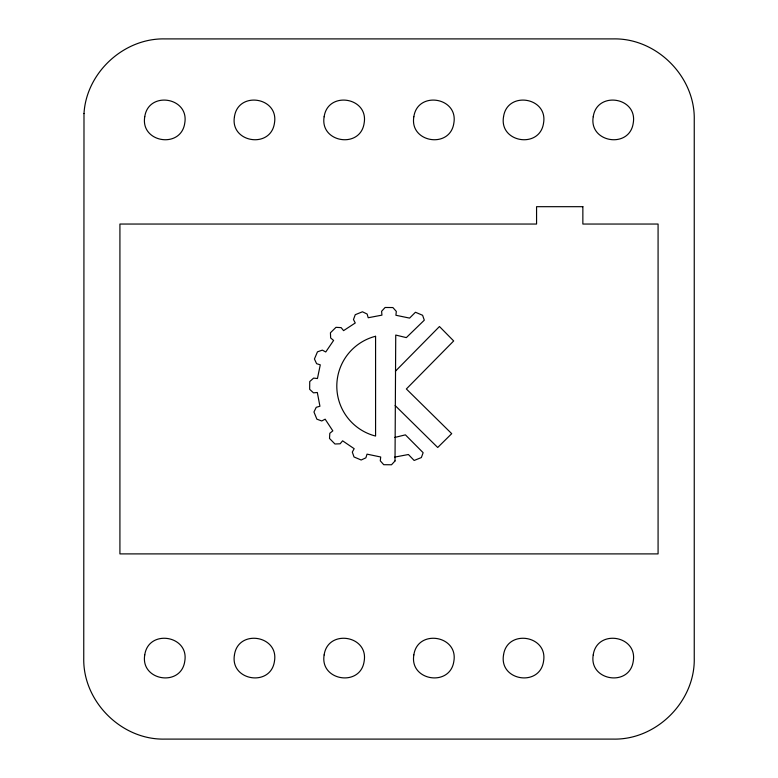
<?xml version="1.0" encoding="UTF-8"?>
<svg xmlns="http://www.w3.org/2000/svg" width="778" height="778" viewBox="0 0 778 778"><rect width="100%" height="100%" fill="white"/><g stroke="black" fill="none" stroke-linecap="round" stroke-linejoin="round"><path stroke-width="1.17" d="M395.02 460.955L395.739 335.055L406.33 337.623L424.302 320.176L422.6 315.284L415.452 312.25L409.588 318.105L395.914 315.265L396.323 311.424L392.88 307.553L385.11 307.485L381.599 311.297L381.94 315.139L368.198 317.745L367.128 314.04L362.46 311.784L355.254 314.701L353.475 319.564L355.264 322.977L343.575 330.64L341.153 327.635L335.979 327.334L330.436 332.78L330.65 337.963L333.606 340.433L325.749 351.977L322.355 350.129L317.463 351.841L314.429 358.989L316.607 363.686L320.283 364.843L317.443 378.526L313.602 378.108L309.732 381.56L309.663 389.321L313.476 392.841L317.317 392.491L319.933 406.233L316.228 407.312L313.962 411.97L316.879 419.177L321.742 420.966L325.155 419.177L332.819 430.856L329.814 433.278L329.512 438.452L334.958 443.995L340.142 443.791L342.612 440.825L354.165 448.692L352.317 452.076L354.019 456.968L361.167 460.002L365.874 457.834L367.022 454.148L380.705 456.997L380.286 460.829L383.739 464.699L391.499 464.767L395.02 460.955M395.419 371.213L439.463 326.527L453.681 340.949L406.359 388.971L451.707 433.657L437.713 447.486L395.127 405.523M394.845 437.421L405.406 434.853L423.144 452.699L421.355 457.561L414.149 460.469L408.411 454.508L394.67 457.114M83.995 113.559L83.752 658.081C82.721 701.377 121.475 740.131 164.761 739.1L613.239 739.1C656.544 740.131 695.308 701.338 694.248 658.023L694.248 119.919C695.299 76.623 656.535 37.859 613.239 38.9L164.761 38.9C123.78 38.034 86.348 72.636 83.995 113.559M144.757 116.749C140.186 142.714 181.089 149.191 184.765 123.08C189.346 97.114 148.433 90.637 144.757 116.749M144.757 654.92C140.186 680.886 181.089 687.363 184.765 661.251C189.346 635.286 148.433 628.809 144.757 654.92M234.45 116.749C229.88 142.714 270.783 149.191 274.459 123.08C279.039 97.114 238.126 90.637 234.45 116.749M234.45 654.92C229.88 680.886 270.783 687.363 274.459 661.251C279.039 635.286 238.126 628.809 234.45 654.92M324.144 116.749C319.573 142.714 360.486 149.191 364.153 123.08C368.733 97.114 327.82 90.637 324.144 116.749M324.144 654.92C319.573 680.886 360.486 687.363 364.153 661.251C368.733 635.286 327.82 628.809 324.144 654.92M413.847 116.749C409.267 142.714 450.18 149.191 453.856 123.08C458.427 97.114 417.514 90.637 413.847 116.749M413.847 654.92C409.267 680.886 450.18 687.363 453.856 661.251C458.427 635.286 417.514 628.809 413.847 654.92M503.541 116.749C498.961 142.714 539.874 149.191 543.55 123.08C548.12 97.114 507.217 90.637 503.541 116.749M503.541 654.92C498.961 680.886 539.874 687.363 543.55 661.251C548.12 635.286 507.217 628.809 503.541 654.92M593.235 116.749C588.654 142.714 629.567 149.191 633.243 123.08C637.814 97.114 596.911 90.637 593.235 116.749M593.235 654.92C588.654 680.886 629.567 687.363 633.243 661.251C637.814 635.286 596.911 628.809 593.235 654.92M375.579 336.291L373.411 336.864A51.504 51.504 0 0 0 373.304 435.437L375.579 436.05L375.579 336.291M582.858 206.685L536.567 206.685L536.567 224.045L119.919 224.045L119.919 553.897L658.081 553.897L658.081 224.045L582.858 224.045L582.858 206.685"/></g></svg>
